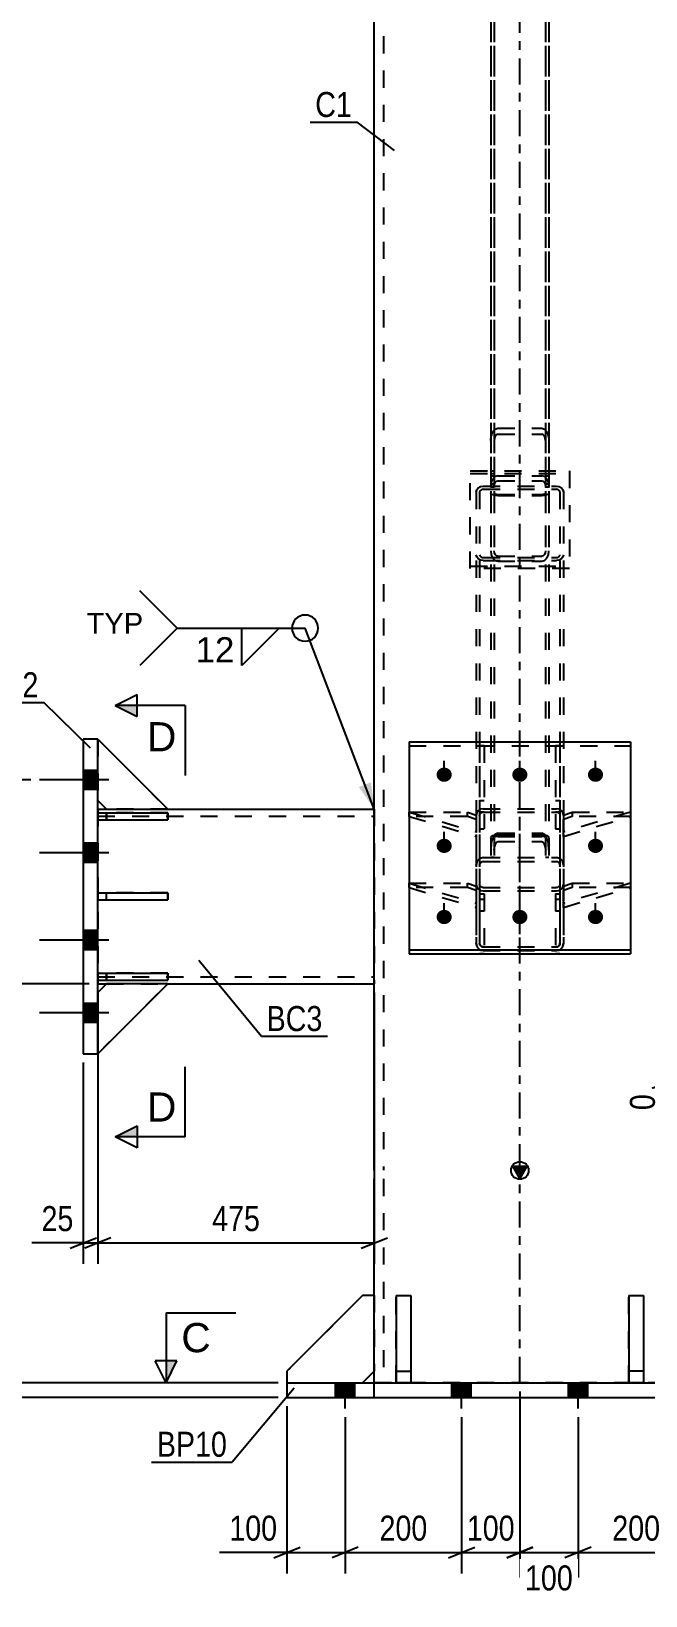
# Model space of a CAD drawing. Header units: millimetres. Extents: x 0 to 1189, y 0 to 841.
# Drawn here: x 143.6 to 214, y 417.7 to 596.8 of the extents above; entities that cross this region are included whole.
import ezdxf

# ---------------------------------------------------------------- set-up
doc = ezdxf.new("R2010")
doc.units = ezdxf.units.MM
doc.linetypes.add('DXK_LINE_DOT2', pattern=[3.9198, 1.9599, -1.9599])
doc.linetypes.add('DXK_LINE_DOT3', pattern=[5.9187, 2.979, -0.9799, 0.9799, -0.9799])
doc.styles.add('Arial', font='ARIAL.TTF', dxfattribs={"height": 0.2})
doc.styles.add('Arial Narrow', font='ARIALN.TTF', dxfattribs={"height": 0.2})

# ---------------------------------------------------------------- blocks, each defined once
blk = doc.blocks.new('Part-682122038-6236 - 6126')
at = {"color": 2, "linetype": 'Continuous'}
for p, q in [((212.08, 452.11), (212.08, 442.11)), ((212.08, 452.11), (213.75, 452.11)), ((213.75, 452.11), (213.75, 442.11)), ((213.75, 443.44), (212.08, 443.44)), ((212.08, 442.11), (213.75, 442.11))]:
    blk.add_line(p, q, dxfattribs=at)
blk = doc.blocks.new('Part-682122038-6244 - 6126')
at = {"color": 7, "linetype": 'DXK_LINE_DOT2'}
for p, q in [((193.91, 535.3), (193.91, 546.49)), ((193.91, 546.49), (205.25, 546.49)), ((193.91, 546.19), (205.25, 546.19)), ((205.25, 546.49), (205.25, 535.3)), ((193.91, 535.6), (205.25, 535.6)), ((205.25, 535.3), (193.91, 535.3))]:
    blk.add_line(p, q, dxfattribs=at)
blk = doc.blocks.new('Part-682122038-6145 - 6126')
at = {"color": 7, "linetype": 'DXK_LINE_DOT2'}
for p, q in [((196.31, 629.2), (196.25, 628.87)), ((196.25, 628.87), (196.25, 543.94)), ((196.48, 629.48), (196.31, 629.2)), ((196.74, 629.66), (196.48, 629.48)), ((196.65, 628.87), (196.68, 629.03)), ((196.65, 628.87), (196.65, 543.94)), ((196.68, 629.03), (196.77, 629.17)), ((197.05, 629.73), (196.74, 629.66)), ((196.77, 629.17), (196.89, 629.27)), ((196.89, 629.27), (197.05, 629.3)), ((197.05, 629.73), (202.11, 629.73)), ((197.05, 629.3), (202.11, 629.3)), ((202.42, 629.66), (202.11, 629.73)), ((202.11, 629.3), (202.27, 629.27)), ((202.27, 629.27), (202.4, 629.17)), ((202.4, 629.17), (202.48, 629.03)), ((202.68, 629.48), (202.42, 629.66)), ((202.48, 629.03), (202.51, 628.87)), ((202.51, 628.87), (202.51, 543.94)), ((202.85, 629.2), (202.68, 629.48)), ((202.91, 628.87), (202.85, 629.2)), ((202.91, 628.87), (202.91, 543.94)), ((196.25, 623.45), (196.31, 623.12)), ((196.68, 623.28), (196.65, 623.45)), ((196.77, 623.14), (196.68, 623.28)), ((202.48, 623.28), (202.4, 623.14)), ((202.51, 623.45), (202.48, 623.28)), ((202.85, 623.12), (202.91, 623.45)), ((196.31, 623.12), (196.48, 622.84)), ((196.48, 622.84), (196.74, 622.65)), ((196.74, 622.65), (197.05, 622.59)), ((196.89, 623.05), (196.77, 623.14)), ((197.05, 623.02), (196.89, 623.05)), ((197.05, 623.02), (202.11, 623.02)), ((197.05, 622.59), (202.11, 622.59)), ((202.27, 623.05), (202.11, 623.02)), ((202.11, 622.59), (202.42, 622.65)), ((202.4, 623.14), (202.27, 623.05)), ((202.42, 622.65), (202.68, 622.84)), ((202.68, 622.84), (202.85, 623.12)), ((196.25, 549.97), (196.31, 550.51)), ((196.68, 550.24), (196.65, 549.97)), ((196.74, 551.28), (197.05, 551.39)), ((197.05, 550.68), (196.89, 550.63)), ((197.05, 551.39), (202.11, 551.39)), ((197.05, 550.68), (202.11, 550.68)), ((202.11, 551.39), (202.42, 551.28)), ((202.27, 550.63), (202.11, 550.68)), ((202.51, 549.97), (202.48, 550.24)), ((202.85, 550.51), (202.91, 549.97)), ((196.25, 546.49), (196.65, 546.49)), ((196.25, 546.19), (196.65, 546.19)), ((202.51, 546.49), (202.91, 546.49)), ((202.51, 546.19), (202.91, 546.19)), ((196.25, 545.94), (196.65, 545.94)), ((196.25, 545), (196.65, 545)), ((196.25, 544.68), (196.65, 544.68)), ((202.51, 545.94), (202.91, 545.94)), ((202.51, 545), (202.91, 545)), ((202.51, 544.68), (202.91, 544.68)), ((196.31, 543.84), (196.25, 543.94)), ((196.48, 543.74), (196.31, 543.84)), ((196.74, 543.68), (196.48, 543.74)), ((196.65, 543.94), (196.68, 543.89)), ((196.68, 543.89), (196.77, 543.84)), ((197.05, 543.66), (196.74, 543.68)), ((196.77, 543.84), (196.89, 543.81)), ((196.89, 543.81), (197.05, 543.8)), ((197.05, 543.8), (202.11, 543.8)), ((197.05, 543.66), (202.11, 543.66)), ((202.11, 543.8), (202.27, 543.81)), ((202.42, 543.68), (202.11, 543.66)), ((202.27, 543.81), (202.4, 543.84)), ((202.4, 543.84), (202.48, 543.89)), ((202.68, 543.74), (202.42, 543.68)), ((202.48, 543.89), (202.51, 543.94)), ((202.85, 543.84), (202.68, 543.74)), ((202.91, 543.94), (202.85, 543.84))]:
    blk.add_line(p, q, dxfattribs=at)
for centre, radius, start, end in [((197.61, 550.29), 1.32, 131.1321, 170.128), ((197.33, 550.13), 0.661, 131.1321, 170.128), ((201.83, 550.13), 0.661, 9.872, 48.8679), ((201.55, 550.29), 1.32, 9.872, 48.8679)]:
    blk.add_arc(centre, radius, start, end, dxfattribs=at)
blk = doc.blocks.new('Part-682122038-6144 - 6126')
at = {"color": 7, "linetype": 'DXK_LINE_DOT2'}
for p, q in [((194.64, 507.35), (194.58, 507.06)), ((194.58, 507.06), (194.58, 492.43)), ((194.82, 507.59), (194.64, 507.35)), ((195.08, 507.76), (194.82, 507.59)), ((194.98, 507.06), (195.01, 507.21)), ((194.98, 507.06), (194.98, 492.43)), ((195.01, 507.21), (195.1, 507.33)), ((195.38, 507.81), (195.08, 507.76)), ((195.1, 507.33), (195.23, 507.41)), ((195.23, 507.41), (195.38, 507.44)), ((195.38, 507.81), (203.78, 507.81)), ((195.38, 507.44), (203.78, 507.44)), ((204.09, 507.76), (203.78, 507.81)), ((203.78, 507.44), (203.93, 507.41)), ((203.93, 507.41), (204.06, 507.33)), ((204.06, 507.33), (204.15, 507.21)), ((204.35, 507.59), (204.09, 507.76)), ((204.15, 507.21), (204.18, 507.06)), ((204.18, 507.06), (204.18, 492.43)), ((204.52, 507.35), (204.35, 507.59)), ((204.58, 507.06), (204.52, 507.35)), ((204.58, 507.06), (204.58, 492.43)), ((194.58, 501.37), (194.64, 501.69)), ((195.01, 501.53), (194.98, 501.37)), ((195.1, 501.67), (195.01, 501.53)), ((195.08, 502.15), (195.38, 502.22)), ((195.23, 501.76), (195.1, 501.67)), ((195.38, 501.79), (195.23, 501.76)), ((195.38, 502.22), (203.78, 502.22)), ((195.38, 501.79), (203.78, 501.79)), ((203.78, 502.22), (204.09, 502.15)), ((203.93, 501.76), (203.78, 501.79)), ((204.06, 501.67), (203.93, 501.76)), ((204.15, 501.53), (204.06, 501.67)), ((204.18, 501.37), (204.15, 501.53)), ((204.52, 501.69), (204.58, 501.37)), ((194.58, 499.17), (194.64, 498.88)), ((194.64, 498.88), (194.82, 498.64)), ((194.82, 498.64), (195.08, 498.47)), ((195.01, 499.02), (194.98, 499.17)), ((195.1, 498.9), (195.01, 499.02)), ((195.08, 498.47), (195.38, 498.42)), ((195.23, 498.82), (195.1, 498.9)), ((195.38, 498.79), (195.23, 498.82)), ((195.38, 498.79), (203.78, 498.79)), ((195.38, 498.42), (203.78, 498.42)), ((203.93, 498.82), (203.78, 498.79)), ((203.78, 498.42), (204.09, 498.47)), ((204.06, 498.9), (203.93, 498.82)), ((204.15, 499.02), (204.06, 498.9)), ((204.09, 498.47), (204.35, 498.64)), ((204.18, 499.17), (204.15, 499.02)), ((204.35, 498.64), (204.52, 498.88)), ((204.52, 498.88), (204.58, 499.17)), ((194.64, 492.1), (194.58, 492.43)), ((194.98, 492.43), (195.01, 492.26)), ((195.01, 492.26), (195.1, 492.13)), ((195.38, 491.58), (195.08, 491.64)), ((195.1, 492.13), (195.23, 492.03)), ((195.23, 492.03), (195.38, 492)), ((195.38, 492), (203.78, 492)), ((195.38, 491.58), (203.78, 491.58)), ((203.78, 492), (203.93, 492.03)), ((204.09, 491.64), (203.78, 491.58)), ((203.93, 492.03), (204.06, 492.13)), ((204.06, 492.13), (204.15, 492.26)), ((204.15, 492.26), (204.18, 492.43)), ((204.58, 492.43), (204.52, 492.1))]:
    blk.add_line(p, q, dxfattribs=at)
at = {"color": 7, "linetype": 'DXK_LINE_DOT3'}
blk.add_line((199.58, 493.48), (199.58, 506.54), dxfattribs=at)
at = {"color": 7, "linetype": 'DXK_LINE_DOT2'}
for centre, start, end in [((195.42, 501.4), 114.32, 159.2417), ((203.75, 501.4), 20.7583, 65.68), ((195.42, 492.4), 200.7583, 245.68), ((203.75, 492.4), 294.32, 339.2417)]:
    blk.add_arc(centre, 0.827, start, end, dxfattribs=at)
blk = doc.blocks.new('Part-682122038-6240 - 6126')
at = {"color": 7, "linetype": 'DXK_LINE_DOT2'}
for p, q in [((181.58, 452.11), (172.91, 443.44)), ((182.91, 452.11), (181.58, 452.11)), ((182.91, 443.44), (182.91, 452.11)), ((172.91, 443.44), (172.91, 442.11)), ((181.58, 442.11), (182.91, 443.44)), ((172.91, 442.11), (181.58, 442.11))]:
    blk.add_line(p, q, dxfattribs=at)
blk = doc.blocks.new('Part-682122038-6176 - 6126')
at = {"color": 2, "linetype": 'Continuous'}
for p, q in [((149.58, 515.78), (149.58, 479.78)), ((151.25, 515.78), (149.58, 515.78)), ((151.25, 479.78), (151.25, 515.78)), ((149.58, 479.78), (151.25, 479.78))]:
    blk.add_line(p, q, dxfattribs=at)
blk = doc.blocks.new('Part-682122038-6146 - 6126')
at = {"color": 7, "linetype": 'DXK_LINE_DOT2'}
for p, q in [((196.25, 759.22), (196.25, 502.22)), ((196.65, 759.22), (196.65, 502.22)), ((202.51, 759.22), (202.51, 502.22)), ((202.91, 759.22), (202.91, 502.22)), ((197.05, 505.03), (196.74, 504.88)), ((197.05, 505.03), (202.11, 505.03)), ((202.42, 504.88), (202.11, 505.03)), ((196.25, 504.47), (196.31, 504.61)), ((196.31, 503.83), (196.25, 503.08)), ((196.31, 504.61), (196.48, 504.74)), ((196.48, 504.74), (196.74, 504.82)), ((196.68, 504.54), (196.65, 504.47)), ((196.65, 503.08), (196.68, 503.45)), ((196.77, 504.6), (196.68, 504.54)), ((196.74, 504.82), (197.05, 504.85)), ((196.89, 504.64), (196.77, 504.6)), ((197.05, 504.66), (196.89, 504.64)), ((196.89, 503.98), (197.05, 504.05)), ((197.05, 504.85), (202.11, 504.85)), ((197.05, 504.66), (202.11, 504.66)), ((197.05, 504.05), (202.11, 504.05)), ((202.11, 504.85), (202.42, 504.82)), ((202.27, 504.64), (202.11, 504.66)), ((202.11, 504.05), (202.27, 503.98)), ((202.4, 504.6), (202.27, 504.64)), ((202.48, 504.54), (202.4, 504.6)), ((202.42, 504.82), (202.68, 504.74)), ((202.51, 504.47), (202.48, 504.54)), ((202.48, 503.45), (202.51, 503.08)), ((202.68, 504.74), (202.85, 504.61)), ((202.85, 504.61), (202.91, 504.47)), ((202.91, 503.08), (202.85, 503.83)), ((196.65, 502.22), (196.25, 502.22)), ((202.91, 502.22), (202.51, 502.22))]:
    blk.add_line(p, q, dxfattribs=at)
for centre, radius, start, end in [((198.34, 503.61), 2.05, 141.506, 173.9233), ((197.7, 503.34), 1.02, 141.506, 173.9233), ((201.47, 503.34), 1.02, 6.0767, 38.494), ((200.82, 503.61), 2.05, 6.0767, 38.494)]:
    blk.add_arc(centre, radius, start, end, dxfattribs=at)
blk = doc.blocks.new('Part-682122038-6151 - 6126')
at = {"color": 2, "linetype": 'Continuous'}
for p, q in [((172.91, 442.11), (226.25, 442.11)), ((172.91, 442.11), (172.91, 440.44)), ((182.91, 440.44), (182.91, 442.11)), ((216.25, 440.44), (216.25, 442.11)), ((226.25, 440.44), (226.25, 442.11)), ((172.91, 440.44), (226.25, 440.44))]:
    blk.add_line(p, q, dxfattribs=at)
blk = doc.blocks.new('Part-682122038-6166 - 6126')
at = {"color": 2, "linetype": 'Continuous'}
for p, q in [((151.25, 507.78), (152.25, 507.78)), ((159.25, 507.78), (182.91, 507.78)), ((151.25, 487.78), (152.25, 487.78)), ((159.25, 487.78), (182.91, 487.78))]:
    blk.add_line(p, q, dxfattribs=at)
at = {"color": 7, "linetype": 'DXK_LINE_DOT2'}
for p, q in [((151.25, 507.78), (151.25, 487.78)), ((151.25, 506.98), (182.91, 506.98)), ((152.25, 507.78), (159.25, 507.78)), ((182.91, 507.78), (182.91, 487.78)), ((151.25, 488.58), (182.91, 488.58)), ((152.25, 487.78), (159.25, 487.78))]:
    blk.add_line(p, q, dxfattribs=at)
blk = doc.blocks.new('Part-682122038-6241 - 6126')
at = {"color": 2, "linetype": 'Continuous'}
for p, q in [((181.58, 452.11), (172.91, 443.44)), ((182.91, 452.11), (181.58, 452.11)), ((172.91, 443.44), (172.91, 442.11)), ((181.58, 442.11), (182.91, 443.44))]:
    blk.add_line(p, q, dxfattribs=at)
at = {"color": 7, "linetype": 'DXK_LINE_DOT2'}
for p, q in [((182.91, 452.11), (182.91, 443.44)), ((172.91, 442.11), (181.58, 442.11))]:
    blk.add_line(p, q, dxfattribs=at)
blk = doc.blocks.new('Part-682122038-6249 - 6126')
at = {"linetype": 'Continuous'}
blk.add_hatch(color=2, dxfattribs=at).paths.add_polyline_path([(199.58, 465.51), (198.78, 466.91), (200.38, 466.91)])
at = {"color": 2, "linetype": 'Continuous'}
for p, q in [((182.91, 466.44), (182.91, 725.59)), ((199.58, 465.51), (198.78, 466.91)), ((198.78, 466.91), (200.38, 466.91)), ((200.38, 466.91), (199.58, 465.51)), ((182.91, 442.11), (182.91, 465.44))]:
    blk.add_line(p, q, dxfattribs=at)
at = {"color": 7, "linetype": 'DXK_LINE_DOT2'}
for p, q in [((183.98, 725.59), (183.98, 466.44)), ((183.98, 465.44), (183.98, 442.11)), ((216.25, 442.11), (182.91, 442.11))]:
    blk.add_line(p, q, dxfattribs=at)
at = {"color": 7, "linetype": 'DXK_LINE_DOT3'}
for p, q in [((199.58, 466.44), (199.58, 725.59)), ((199.58, 442.11), (199.58, 465.44))]:
    blk.add_line(p, q, dxfattribs=at)
at = {"color": 2, "linetype": 'Continuous'}
blk.add_circle((199.58, 466.41), 1, dxfattribs=at)
blk = doc.blocks.new('Part-682122038-6186 - 6126')
at = {"color": 7, "linetype": 'DXK_LINE_DOT2'}
for p, q in [((186.91, 498.79), (186.91, 499.29)), ((186.91, 499.29), (193.58, 499.29)), ((186.91, 499.29), (194.58, 497.01)), ((193.58, 498.79), (186.91, 498.79)), ((186.91, 498.79), (194.58, 496.51)), ((193.58, 498.79), (193.58, 499.29)), ((193.58, 499.29), (194.58, 498.95)), ((194.58, 498.45), (193.58, 498.79)), ((194.58, 498.95), (194.58, 496.51))]:
    blk.add_line(p, q, dxfattribs=at)
blk = doc.blocks.new('Part-682122038-6187 - 6126')
at = {"color": 7, "linetype": 'DXK_LINE_DOT2'}
for p, q in [((152.25, 487.78), (151.25, 486.78)), ((151.25, 479.78), (159.25, 487.78)), ((159.25, 487.78), (152.25, 487.78)), ((151.25, 486.78), (151.25, 479.78))]:
    blk.add_line(p, q, dxfattribs=at)
blk = doc.blocks.new('Part-682122038-6188 - 6126')
at = {"color": 2, "linetype": 'Continuous'}
for p, q in [((152.25, 487.78), (151.25, 486.78)), ((151.25, 479.78), (159.25, 487.78)), ((159.25, 487.78), (152.25, 487.78))]:
    blk.add_line(p, q, dxfattribs=at)
at = {"color": 7, "linetype": 'DXK_LINE_DOT2'}
blk.add_line((151.25, 486.78), (151.25, 479.78), dxfattribs=at)
blk = doc.blocks.new('Part-682122038-6189 - 6126')
at = {"color": 7, "linetype": 'DXK_LINE_DOT2'}
for p, q in [((151.25, 508.78), (151.25, 515.78)), ((151.25, 515.78), (159.25, 507.78)), ((152.25, 507.78), (151.25, 508.78)), ((159.25, 507.78), (152.25, 507.78))]:
    blk.add_line(p, q, dxfattribs=at)
blk = doc.blocks.new('Part-682122038-6190 - 6126')
at = {"color": 2, "linetype": 'Continuous'}
for p, q in [((151.25, 515.78), (159.25, 507.78)), ((151.25, 508.78), (152.25, 507.78)), ((152.25, 507.78), (159.25, 507.78))]:
    blk.add_line(p, q, dxfattribs=at)
at = {"color": 7, "linetype": 'DXK_LINE_DOT2'}
blk.add_line((151.25, 515.78), (151.25, 508.78), dxfattribs=at)
blk = doc.blocks.new('Part-682122038-6191 - 6126')
at = {"color": 2, "linetype": 'Continuous'}
for p, q in [((151.25, 498.18), (159.25, 498.18)), ((151.25, 498.18), (151.25, 497.38)), ((159.25, 498.18), (159.25, 497.38)), ((151.25, 497.38), (159.25, 497.38))]:
    blk.add_line(p, q, dxfattribs=at)
at = {"color": 7, "linetype": 'DXK_LINE_DOT2'}
blk.add_line((152.25, 497.38), (152.25, 498.18), dxfattribs=at)
blk = doc.blocks.new('Part-682122038-6192 - 6126')
at = {"color": 2, "linetype": 'Continuous'}
for p, q in [((151.25, 507.34), (159.25, 507.34)), ((151.25, 507.34), (151.25, 506.54)), ((159.25, 507.34), (159.25, 506.54)), ((151.25, 506.54), (159.25, 506.54))]:
    blk.add_line(p, q, dxfattribs=at)
at = {"color": 7, "linetype": 'DXK_LINE_DOT2'}
blk.add_line((152.25, 506.54), (152.25, 507.34), dxfattribs=at)
blk = doc.blocks.new('Part-682122038-6193 - 6126')
at = {"color": 2, "linetype": 'Continuous'}
for p, q in [((151.25, 489.01), (159.25, 489.01)), ((151.25, 489.01), (151.25, 488.21)), ((159.25, 489.01), (159.25, 488.21)), ((151.25, 488.21), (159.25, 488.21))]:
    blk.add_line(p, q, dxfattribs=at)
at = {"color": 7, "linetype": 'DXK_LINE_DOT2'}
blk.add_line((152.25, 488.21), (152.25, 489.01), dxfattribs=at)
blk = doc.blocks.new('Part-682122038-6194 - 6126')
at = {"color": 7, "linetype": 'DXK_LINE_DOT2'}
for p, q in [((159.25, 498.18), (151.25, 498.18)), ((151.25, 498.18), (151.25, 497.38)), ((152.25, 497.38), (152.25, 498.18)), ((159.25, 497.38), (159.25, 498.18)), ((151.25, 497.38), (159.25, 497.38))]:
    blk.add_line(p, q, dxfattribs=at)
blk = doc.blocks.new('Part-682122038-6195 - 6126')
at = {"color": 7, "linetype": 'DXK_LINE_DOT2'}
for p, q in [((159.25, 507.34), (151.25, 507.34)), ((151.25, 507.34), (151.25, 506.54)), ((152.25, 507.34), (152.25, 506.54)), ((159.25, 506.54), (159.25, 507.34)), ((151.25, 506.54), (159.25, 506.54))]:
    blk.add_line(p, q, dxfattribs=at)
blk = doc.blocks.new('Part-682122038-6196 - 6126')
at = {"color": 7, "linetype": 'DXK_LINE_DOT2'}
for p, q in [((159.25, 489.01), (151.25, 489.01)), ((151.25, 489.01), (151.25, 488.21)), ((152.25, 489.01), (152.25, 488.21)), ((159.25, 488.21), (159.25, 489.01)), ((151.25, 488.21), (159.25, 488.21))]:
    blk.add_line(p, q, dxfattribs=at)
blk = doc.blocks.new('Part-682122038-6198 - 6126')
at = {"color": 2, "linetype": 'Continuous'}
for p, q in [((186.91, 515.47), (212.25, 515.47)), ((186.91, 515.47), (186.91, 491.21)), ((212.25, 515.47), (212.25, 491.21)), ((186.91, 491.67), (212.25, 491.67)), ((186.91, 491.21), (212.25, 491.21))]:
    blk.add_line(p, q, dxfattribs=at)
at = {"color": 7, "linetype": 'DXK_LINE_DOT2'}
blk.add_line((186.91, 515.02), (212.25, 515.02), dxfattribs=at)
blk = doc.blocks.new('Part-682122038-6237 - 6126')
at = {"color": 2, "linetype": 'Continuous'}
for p, q in [((185.41, 452.11), (185.41, 442.11)), ((185.41, 452.11), (187.08, 452.11)), ((187.08, 452.11), (187.08, 442.11)), ((185.41, 443.44), (187.08, 443.44)), ((185.41, 442.11), (187.08, 442.11))]:
    blk.add_line(p, q, dxfattribs=at)
blk = doc.blocks.new('Part-682122038-6238 - 6126')
at = {"color": 7, "linetype": 'DXK_LINE_DOT2'}
for p, q in [((212.08, 442.11), (212.08, 452.11)), ((212.08, 452.11), (213.75, 452.11)), ((213.75, 452.11), (213.75, 442.11)), ((213.75, 443.44), (212.08, 443.44)), ((213.75, 442.11), (212.08, 442.11))]:
    blk.add_line(p, q, dxfattribs=at)
blk = doc.blocks.new('Part-682122038-6239 - 6126')
at = {"color": 7, "linetype": 'DXK_LINE_DOT2'}
for p, q in [((185.41, 442.11), (185.41, 452.11)), ((185.41, 452.11), (187.08, 452.11)), ((187.08, 452.11), (187.08, 442.11)), ((185.41, 443.44), (187.08, 443.44)), ((187.08, 442.11), (185.41, 442.11))]:
    blk.add_line(p, q, dxfattribs=at)
blk = doc.blocks.new('Part-682122038-6250 - 6126')
at = {"color": 7, "linetype": 'DXK_LINE_DOT2'}
for p, q in [((196.25, 767.6), (196.25, 537.33)), ((196.65, 767.6), (196.65, 537.33)), ((202.51, 767.6), (202.51, 537.33)), ((202.91, 767.6), (202.91, 537.33)), ((196.31, 545.22), (196.25, 544.77)), ((196.48, 545.6), (196.31, 545.22)), ((196.74, 545.85), (196.48, 545.6)), ((196.65, 544.77), (196.68, 544.99)), ((196.68, 544.99), (196.77, 545.18)), ((197.05, 545.94), (196.74, 545.85)), ((196.77, 545.18), (196.89, 545.31)), ((196.89, 545.31), (197.05, 545.36)), ((197.05, 545.94), (202.11, 545.94)), ((197.05, 545.36), (202.11, 545.36)), ((202.42, 545.85), (202.11, 545.94)), ((202.11, 545.36), (202.27, 545.31)), ((202.27, 545.31), (202.4, 545.18)), ((202.4, 545.18), (202.48, 544.99)), ((202.68, 545.6), (202.42, 545.85)), ((202.48, 544.99), (202.51, 544.77)), ((202.85, 545.22), (202.68, 545.6)), ((202.91, 544.77), (202.85, 545.22)), ((196.25, 537.33), (196.31, 536.88)), ((196.68, 537.1), (196.65, 537.33)), ((202.51, 537.33), (202.48, 537.1)), ((202.85, 536.88), (202.91, 537.33)), ((196.31, 536.88), (196.48, 536.5)), ((196.48, 536.5), (196.74, 536.24)), ((196.77, 536.91), (196.68, 537.1)), ((196.74, 536.24), (197.05, 536.15)), ((196.89, 536.78), (196.77, 536.91)), ((197.05, 536.74), (196.89, 536.78)), ((197.05, 536.74), (202.11, 536.74)), ((197.05, 536.15), (202.11, 536.15)), ((202.27, 536.78), (202.11, 536.74)), ((202.11, 536.15), (202.42, 536.24)), ((202.4, 536.91), (202.27, 536.78)), ((202.48, 537.1), (202.4, 536.91)), ((202.42, 536.24), (202.68, 536.5)), ((202.68, 536.5), (202.85, 536.88))]:
    blk.add_line(p, q, dxfattribs=at)
blk = doc.blocks.new('Part-682122038-6251 - 6126')
at = {"color": 7, "linetype": 'DXK_LINE_DOT2'}
for p, q in [((194.64, 544.32), (194.82, 544.54)), ((194.82, 544.54), (195.08, 544.69)), ((195.08, 544.69), (195.38, 544.74)), ((195.38, 544.4), (195.23, 544.38)), ((195.38, 544.74), (203.78, 544.74)), ((195.38, 544.4), (203.78, 544.4)), ((203.78, 544.74), (204.09, 544.69)), ((203.93, 544.38), (203.78, 544.4)), ((204.09, 544.69), (204.35, 544.54)), ((204.35, 544.54), (204.52, 544.32)), ((194.58, 544.06), (194.64, 544.32)), ((194.58, 544.06), (194.58, 492.43)), ((195.01, 544.19), (194.98, 544.06)), ((194.98, 544.06), (194.98, 492.43)), ((195.1, 544.3), (195.01, 544.19)), ((195.23, 544.38), (195.1, 544.3)), ((204.06, 544.3), (203.93, 544.38)), ((204.15, 544.19), (204.06, 544.3)), ((204.18, 544.06), (204.15, 544.19)), ((204.18, 544.06), (204.18, 492.43)), ((204.52, 544.32), (204.58, 544.06)), ((204.58, 544.06), (204.58, 492.43)), ((194.64, 536.64), (194.58, 536.9)), ((194.82, 536.41), (194.64, 536.64)), ((195.08, 536.27), (194.82, 536.41)), ((194.98, 536.9), (195.01, 536.77)), ((195.01, 536.77), (195.1, 536.66)), ((195.38, 536.22), (195.08, 536.27)), ((195.1, 536.66), (195.23, 536.58)), ((195.23, 536.58), (195.38, 536.56)), ((195.38, 536.56), (203.78, 536.56)), ((195.38, 536.22), (203.78, 536.22)), ((203.78, 536.56), (203.93, 536.58)), ((204.09, 536.27), (203.78, 536.22)), ((203.93, 536.58), (204.06, 536.66)), ((204.06, 536.66), (204.15, 536.77)), ((204.35, 536.41), (204.09, 536.27)), ((204.15, 536.77), (204.18, 536.9)), ((204.52, 536.64), (204.35, 536.41)), ((204.58, 536.9), (204.52, 536.64)), ((194.64, 501.69), (194.58, 501.37)), ((194.98, 501.37), (195.01, 501.53)), ((195.01, 501.53), (195.1, 501.67)), ((195.38, 502.22), (195.08, 502.15)), ((195.1, 501.67), (195.23, 501.76)), ((195.23, 501.76), (195.38, 501.79)), ((195.38, 502.22), (203.78, 502.22)), ((195.38, 501.79), (203.78, 501.79)), ((204.09, 502.15), (203.78, 502.22)), ((203.78, 501.79), (203.93, 501.76)), ((203.93, 501.76), (204.06, 501.67)), ((204.06, 501.67), (204.15, 501.53)), ((204.15, 501.53), (204.18, 501.37)), ((204.58, 501.37), (204.52, 501.69)), ((194.58, 492.43), (194.64, 492.1)), ((195.01, 492.26), (194.98, 492.43)), ((195.1, 492.13), (195.01, 492.26)), ((195.08, 491.64), (195.38, 491.58)), ((195.23, 492.03), (195.1, 492.13)), ((195.38, 492), (195.23, 492.03)), ((195.38, 492), (203.78, 492)), ((195.38, 491.58), (203.78, 491.58)), ((203.93, 492.03), (203.78, 492)), ((203.78, 491.58), (204.09, 491.64)), ((204.06, 492.13), (203.93, 492.03)), ((204.15, 492.26), (204.06, 492.13)), ((204.18, 492.43), (204.15, 492.26)), ((204.52, 492.1), (204.58, 492.43))]:
    blk.add_line(p, q, dxfattribs=at)
for centre, start, end in [((195.42, 501.4), 114.32, 159.2417), ((203.75, 501.4), 20.7583, 65.68), ((195.42, 492.39), 200.7583, 245.68), ((203.75, 492.39), 294.32, 339.2417)]:
    blk.add_arc(centre, 0.827, start, end, dxfattribs=at)
blk = doc.blocks.new('Part-682122038-6260 - 6126')
at = {"color": 7, "linetype": 'DXK_LINE_DOT2'}
for p, q in [((203.65, 498.07), (203.65, 491.21)), ((203.65, 498.07), (204.18, 498.07)), ((204.18, 498.07), (204.18, 491.21)), ((203.65, 497.48), (204.18, 497.48)), ((203.65, 496.14), (204.18, 496.14))]:
    blk.add_line(p, q, dxfattribs=at)
at = {"color": 2, "linetype": 'Continuous'}
blk.add_line((204.18, 491.21), (203.65, 491.21), dxfattribs=at)
blk = doc.blocks.new('Part-682122038-6261 - 6126')
at = {"color": 7, "linetype": 'DXK_LINE_DOT2'}
for p, q in [((194.98, 498.07), (194.98, 491.21)), ((194.98, 498.07), (195.51, 498.07)), ((195.51, 498.07), (195.51, 491.21)), ((194.98, 497.48), (195.51, 497.48)), ((194.98, 496.14), (195.51, 496.14))]:
    blk.add_line(p, q, dxfattribs=at)
at = {"color": 2, "linetype": 'Continuous'}
blk.add_line((195.51, 491.21), (194.98, 491.21), dxfattribs=at)
blk = doc.blocks.new('Part-682122038-6262 - 6126')
at = {"color": 7, "linetype": 'DXK_LINE_DOT2'}
for p, q in [((204.58, 498.95), (205.58, 499.29)), ((212.25, 499.29), (204.58, 497.01)), ((204.58, 496.51), (204.58, 498.95)), ((205.58, 498.79), (204.58, 498.45)), ((204.58, 496.51), (212.25, 498.79)), ((205.58, 499.29), (212.25, 499.29)), ((205.58, 499.29), (205.58, 498.79)), ((212.25, 498.79), (205.58, 498.79)), ((212.25, 499.29), (212.25, 498.79))]:
    blk.add_line(p, q, dxfattribs=at)
blk = doc.blocks.new('Part-682122038-6264 - 6126')
at = {"color": 7, "linetype": 'DXK_LINE_DOT2'}
for p, q in [((186.91, 506.94), (186.91, 507.44)), ((186.91, 507.44), (193.58, 507.44)), ((186.91, 507.44), (194.58, 505.16)), ((193.58, 506.94), (186.91, 506.94)), ((186.91, 506.94), (194.58, 504.66)), ((193.58, 506.94), (193.58, 507.44)), ((193.58, 507.44), (194.58, 507.1)), ((194.58, 506.59), (193.58, 506.94)), ((194.58, 507.1), (194.58, 504.66))]:
    blk.add_line(p, q, dxfattribs=at)
blk = doc.blocks.new('Part-682122038-6265 - 6126')
at = {"color": 7, "linetype": 'DXK_LINE_DOT2'}
for p, q in [((194.98, 515.02), (194.98, 505.53)), ((195.51, 515.02), (194.98, 515.02)), ((195.51, 515.02), (195.51, 505.53)), ((194.98, 508.75), (195.51, 508.75)), ((194.98, 507.47), (195.51, 507.47)), ((194.98, 505.53), (195.51, 505.53))]:
    blk.add_line(p, q, dxfattribs=at)
blk = doc.blocks.new('Part-682122038-6266 - 6126')
at = {"color": 7, "linetype": 'DXK_LINE_DOT2'}
for p, q in [((204.58, 507.1), (205.58, 507.44)), ((212.25, 507.44), (204.58, 505.16)), ((204.58, 504.66), (204.58, 507.1)), ((205.58, 506.94), (204.58, 506.59)), ((204.58, 504.66), (212.25, 506.94)), ((205.58, 507.44), (212.25, 507.44)), ((205.58, 507.44), (205.58, 506.94)), ((212.25, 506.94), (205.58, 506.94)), ((212.25, 507.44), (212.25, 506.94))]:
    blk.add_line(p, q, dxfattribs=at)
blk = doc.blocks.new('Part-682122038-6267 - 6126')
at = {"color": 7, "linetype": 'DXK_LINE_DOT2'}
for p, q in [((203.65, 515.02), (203.65, 505.53)), ((204.18, 515.02), (203.65, 515.02)), ((204.18, 515.02), (204.18, 505.53)), ((203.65, 508.75), (204.18, 508.75)), ((203.65, 507.47), (204.18, 507.47)), ((203.65, 505.53), (204.18, 505.53))]:
    blk.add_line(p, q, dxfattribs=at)
blk = doc.blocks.new('Bolt-682122038-6269 - 6126')
at = {"linetype": 'Continuous'}
for points in [[(180.68, 442.11), (178.48, 442.11), (178.48, 440.44), (180.68, 440.44)], [(180.68, 442.11), (178.48, 442.11), (178.48, 440.44), (180.68, 440.44)], [(194.01, 442.11), (191.81, 442.11), (191.81, 440.44), (194.01, 440.44)], [(194.01, 442.11), (191.81, 442.11), (191.81, 440.44), (194.01, 440.44)], [(207.35, 442.11), (205.15, 442.11), (205.15, 440.44), (207.35, 440.44)], [(207.35, 442.11), (205.15, 442.11), (205.15, 440.44), (207.35, 440.44)], [(220.68, 442.11), (218.48, 442.11), (218.48, 440.44), (220.68, 440.44)], [(220.68, 442.11), (218.48, 442.11), (218.48, 440.44), (220.68, 440.44)]]:
    blk.add_hatch(color=1, dxfattribs=at).paths.add_polyline_path(points)
at = {"color": 1, "linetype": 'Continuous'}
for p, q in [((178.48, 440.44), (178.48, 442.11)), ((178.48, 440.44), (178.48, 442.11)), ((179.58, 439.18), (179.58, 442.11)), ((179.58, 439.18), (179.58, 442.11)), ((180.68, 440.44), (180.68, 442.11)), ((180.68, 440.44), (180.68, 442.11)), ((191.81, 440.44), (191.81, 442.11)), ((191.81, 440.44), (191.81, 442.11)), ((192.91, 439.18), (192.91, 442.11)), ((192.91, 439.18), (192.91, 442.11)), ((194.01, 440.44), (194.01, 442.11)), ((194.01, 440.44), (194.01, 442.11)), ((205.15, 440.44), (205.15, 442.11)), ((205.15, 440.44), (205.15, 442.11)), ((206.25, 439.18), (206.25, 442.11)), ((206.25, 439.18), (206.25, 442.11)), ((207.35, 440.44), (207.35, 442.11)), ((207.35, 440.44), (207.35, 442.11)), ((218.48, 440.44), (218.48, 442.11)), ((218.48, 440.44), (218.48, 442.11)), ((219.58, 439.18), (219.58, 442.11)), ((219.58, 439.18), (219.58, 442.11)), ((220.68, 440.44), (220.68, 442.11)), ((220.68, 440.44), (220.68, 442.11))]:
    blk.add_line(p, q, dxfattribs=at)
blk = doc.blocks.new('Bolt-682122038-6272 - 6126')
at = {"linetype": 'Continuous'}
for points in [[(149.58, 512.21), (149.58, 510.01), (151.25, 510.01), (151.25, 512.21)], [(149.58, 512.21), (149.58, 510.01), (151.25, 510.01), (151.25, 512.21)], [(149.58, 512.21), (149.58, 510.01), (151.25, 510.01), (151.25, 512.21)], [(149.58, 503.88), (149.58, 501.68), (151.25, 501.68), (151.25, 503.88)], [(149.58, 503.88), (149.58, 501.68), (151.25, 501.68), (151.25, 503.88)], [(149.58, 493.88), (149.58, 491.68), (151.25, 491.68), (151.25, 493.88)], [(149.58, 493.88), (149.58, 491.68), (151.25, 491.68), (151.25, 493.88)], [(149.58, 485.54), (149.58, 483.34), (151.25, 483.34), (151.25, 485.54)], [(149.58, 485.54), (149.58, 483.34), (151.25, 483.34), (151.25, 485.54)], [(149.58, 485.54), (149.58, 483.34), (151.25, 483.34), (151.25, 485.54)]]:
    blk.add_hatch(color=1, dxfattribs=at).paths.add_polyline_path(points)
at = {"color": 1, "linetype": 'Continuous'}
for p, q in [((151.25, 512.21), (149.58, 512.21)), ((151.25, 512.21), (149.58, 512.21)), ((151.25, 512.21), (149.58, 512.21)), ((152.52, 511.11), (144.58, 511.11)), ((152.52, 511.11), (144.58, 511.11)), ((152.52, 511.11), (144.58, 511.11)), ((151.25, 510.01), (149.58, 510.01)), ((151.25, 510.01), (149.58, 510.01)), ((151.25, 510.01), (149.58, 510.01)), ((151.25, 503.88), (149.58, 503.88)), ((151.25, 503.88), (149.58, 503.88)), ((152.52, 502.78), (144.58, 502.78)), ((152.52, 502.78), (144.58, 502.78)), ((151.25, 501.68), (149.58, 501.68)), ((151.25, 501.68), (149.58, 501.68)), ((152.52, 492.78), (144.58, 492.78)), ((152.52, 492.78), (144.58, 492.78)), ((151.25, 493.88), (149.58, 493.88)), ((151.25, 493.88), (149.58, 493.88)), ((151.25, 491.68), (149.58, 491.68)), ((151.25, 491.68), (149.58, 491.68)), ((151.25, 485.54), (149.58, 485.54)), ((151.25, 485.54), (149.58, 485.54)), ((151.25, 485.54), (149.58, 485.54)), ((152.52, 484.44), (144.58, 484.44)), ((152.52, 484.44), (144.58, 484.44)), ((152.52, 484.44), (144.58, 484.44)), ((151.25, 483.34), (149.58, 483.34)), ((151.25, 483.34), (149.58, 483.34)), ((151.25, 483.34), (149.58, 483.34))]:
    blk.add_line(p, q, dxfattribs=at)
blk = doc.blocks.new('Bolt-682122038-6273 - 6126')
at = {"linetype": 'Continuous'}
for points in [[(190.91, 510.9), (190.73, 510.92), (190.56, 510.97), (190.41, 511.06), (190.27, 511.17), (190.16, 511.31), (190.09, 511.46), (190.05, 511.63), (190.05, 511.8), (190.09, 511.97), (190.16, 512.12), (190.27, 512.26), (190.41, 512.37), (190.56, 512.46), (190.73, 512.51), (190.91, 512.53), (191.09, 512.51), (191.27, 512.46), (191.42, 512.37), (191.56, 512.26), (191.67, 512.12), (191.74, 511.97), (191.78, 511.8), (191.78, 511.63), (191.74, 511.46), (191.67, 511.31), (191.56, 511.17), (191.42, 511.06), (191.27, 510.97), (191.09, 510.92)], [(199.58, 510.9), (199.4, 510.92), (199.23, 510.97), (199.07, 511.06), (198.94, 511.17), (198.83, 511.31), (198.76, 511.46), (198.72, 511.63), (198.72, 511.8), (198.76, 511.97), (198.83, 512.12), (198.94, 512.26), (199.07, 512.37), (199.23, 512.46), (199.4, 512.51), (199.58, 512.53), (199.76, 512.51), (199.93, 512.46), (200.09, 512.37), (200.23, 512.26), (200.33, 512.12), (200.41, 511.97), (200.44, 511.8), (200.44, 511.63), (200.41, 511.46), (200.33, 511.31), (200.23, 511.17), (200.09, 511.06), (199.93, 510.97), (199.76, 510.92)], [(208.25, 510.9), (208.07, 510.92), (207.9, 510.97), (207.74, 511.06), (207.6, 511.17), (207.5, 511.31), (207.42, 511.46), (207.39, 511.63), (207.39, 511.8), (207.42, 511.97), (207.5, 512.12), (207.6, 512.26), (207.74, 512.37), (207.9, 512.46), (208.07, 512.51), (208.25, 512.53), (208.43, 512.51), (208.6, 512.46), (208.76, 512.37), (208.89, 512.26), (209, 512.12), (209.07, 511.97), (209.11, 511.8), (209.11, 511.63), (209.07, 511.46), (209, 511.31), (208.89, 511.17), (208.76, 511.06), (208.6, 510.97), (208.43, 510.92)], [(190.91, 502.76), (190.73, 502.77), (190.56, 502.83), (190.41, 502.91), (190.27, 503.03), (190.16, 503.16), (190.09, 503.32), (190.05, 503.49), (190.05, 503.66), (190.09, 503.82), (190.16, 503.98), (190.27, 504.12), (190.41, 504.23), (190.56, 504.32), (190.73, 504.37), (190.91, 504.39), (191.09, 504.37), (191.27, 504.32), (191.42, 504.23), (191.56, 504.12), (191.67, 503.98), (191.74, 503.82), (191.78, 503.66), (191.78, 503.49), (191.74, 503.32), (191.67, 503.16), (191.56, 503.03), (191.42, 502.91), (191.27, 502.83), (191.09, 502.77)], [(208.25, 502.76), (208.07, 502.77), (207.9, 502.83), (207.74, 502.91), (207.6, 503.03), (207.5, 503.16), (207.42, 503.32), (207.39, 503.49), (207.39, 503.66), (207.42, 503.82), (207.5, 503.98), (207.6, 504.12), (207.74, 504.23), (207.9, 504.32), (208.07, 504.37), (208.25, 504.39), (208.43, 504.37), (208.6, 504.32), (208.76, 504.23), (208.89, 504.12), (209, 503.98), (209.07, 503.82), (209.11, 503.66), (209.11, 503.49), (209.07, 503.32), (209, 503.16), (208.89, 503.03), (208.76, 502.91), (208.6, 502.83), (208.43, 502.77)], [(190.91, 494.61), (190.73, 494.63), (190.56, 494.68), (190.41, 494.77), (190.27, 494.88), (190.16, 495.02), (190.09, 495.18), (190.05, 495.34), (190.05, 495.51), (190.09, 495.68), (190.16, 495.83), (190.27, 495.97), (190.41, 496.09), (190.56, 496.17), (190.73, 496.22), (190.91, 496.24), (191.09, 496.22), (191.27, 496.17), (191.42, 496.09), (191.56, 495.97), (191.67, 495.83), (191.74, 495.68), (191.78, 495.51), (191.78, 495.34), (191.74, 495.18), (191.67, 495.02), (191.56, 494.88), (191.42, 494.77), (191.27, 494.68), (191.09, 494.63)], [(199.58, 494.61), (199.4, 494.63), (199.23, 494.68), (199.07, 494.77), (198.94, 494.88), (198.83, 495.02), (198.76, 495.18), (198.72, 495.34), (198.72, 495.51), (198.76, 495.68), (198.83, 495.83), (198.94, 495.97), (199.07, 496.09), (199.23, 496.17), (199.4, 496.22), (199.58, 496.24), (199.76, 496.22), (199.93, 496.17), (200.09, 496.09), (200.23, 495.97), (200.33, 495.83), (200.41, 495.68), (200.44, 495.51), (200.44, 495.34), (200.41, 495.18), (200.33, 495.02), (200.23, 494.88), (200.09, 494.77), (199.93, 494.68), (199.76, 494.63)], [(208.25, 494.61), (208.07, 494.63), (207.9, 494.68), (207.74, 494.77), (207.6, 494.88), (207.5, 495.02), (207.42, 495.18), (207.39, 495.34), (207.39, 495.51), (207.42, 495.68), (207.5, 495.83), (207.6, 495.97), (207.74, 496.09), (207.9, 496.17), (208.07, 496.22), (208.25, 496.24), (208.43, 496.22), (208.6, 496.17), (208.76, 496.09), (208.89, 495.97), (209, 495.83), (209.07, 495.68), (209.11, 495.51), (209.11, 495.34), (209.07, 495.18), (209, 495.02), (208.89, 494.88), (208.76, 494.77), (208.6, 494.68), (208.43, 494.63)]]:
    blk.add_hatch(color=1, dxfattribs=at).paths.add_polyline_path(points)
at = {"color": 1, "linetype": 'Continuous'}
for p, q in [((190.91, 510.92), (190.91, 513.31)), ((199.58, 510.92), (199.58, 513.31)), ((208.25, 510.92), (208.25, 513.31)), ((190.91, 502.77), (190.91, 505.17)), ((208.25, 502.77), (208.25, 505.17)), ((190.91, 494.63), (190.91, 497.02)), ((199.58, 494.63), (199.58, 497.02)), ((208.25, 494.63), (208.25, 497.02))]:
    blk.add_line(p, q, dxfattribs=at)
blk = doc.blocks.new('StraightDimension-682122038-76932 - 6126')
at = {"color": 7, "linetype": 'Continuous'}
for p, q in [((199.58, 441.11), (199.58, 420.29)), ((192.91, 438.18), (192.91, 420.29)), ((191.41, 422.09), (194.41, 423.29)), ((192.91, 422.69), (199.58, 422.69)), ((201.08, 423.29), (198.08, 422.09))]:
    blk.add_line(p, q, dxfattribs=at)
at = {"color": 0}
blk.add_wipeout([(199.59, 423.44), (199.59, 427.64), (192.91, 427.64), (192.91, 423.44)], dxfattribs=at)
at = {"color": 3, "style": 'Arial Narrow'}
blk.add_text('100', height=2.863, dxfattribs=at).set_placement((193.51, 424.04))
blk = doc.blocks.new('StraightDimension-682122038-15651 - 6126')
at = {"color": 7, "linetype": 'Continuous'}
for p, q in [((151.25, 486.78), (151.25, 455.72)), ((182.91, 486.78), (182.91, 455.72)), ((152.75, 458.72), (149.75, 457.52)), ((181.41, 457.52), (184.41, 458.72)), ((151.25, 458.12), (182.91, 458.12))]:
    blk.add_line(p, q, dxfattribs=at)
at = {"color": 0}
blk.add_wipeout([(170.42, 458.87), (170.42, 463.07), (163.74, 463.07), (163.74, 458.87)], dxfattribs=at)
at = {"color": 3, "style": 'Arial Narrow'}
blk.add_text('475', height=2.863, dxfattribs=at).set_placement((164.34, 459.47))
blk = doc.blocks.new('StraightDimension-682122038-6437 - 6126')
at = {"color": 7, "linetype": 'Continuous'}
blk.add_line((171.91, 440.44), (73.95, 440.44), dxfattribs=at)
blk = doc.blocks.new('StraightDimension-682122038-15652 - 6126')
at = {"color": 7, "linetype": 'Continuous'}
for p, q in [((151.25, 486.78), (151.25, 455.72)), ((149.58, 478.78), (149.58, 455.72)), ((148.08, 457.52), (151.08, 458.72)), ((152.75, 458.72), (149.75, 457.52)), ((149.58, 458.12), (151.25, 458.12))]:
    blk.add_line(p, q, dxfattribs=at)
at = {"color": 0}
blk.add_wipeout([(149.06, 458.87), (149.06, 463.07), (144.2, 463.07), (144.2, 458.87)], dxfattribs=at)
at = {"color": 7, "linetype": 'Continuous'}
blk.add_line((149.58, 458.12), (143.68, 458.12), dxfattribs=at)
blk.add_line((149.58, 458.12), (143.68, 458.12), dxfattribs=at)
at = {"color": 3, "style": 'Arial Narrow'}
blk.add_text('25', height=2.863, dxfattribs=at).set_placement((144.8, 459.47))
blk = doc.blocks.new('StraightDimension-682122038-76930 - 6126')
at = {"color": 7, "linetype": 'Continuous'}
for p, q in [((206.25, 438.18), (206.25, 420.29)), ((219.58, 438.18), (219.58, 420.29)), ((207.75, 423.29), (204.75, 422.09)), ((206.25, 422.69), (219.58, 422.69)), ((218.08, 422.09), (221.08, 423.29))]:
    blk.add_line(p, q, dxfattribs=at)
at = {"color": 0}
blk.add_wipeout([(216.26, 423.44), (216.26, 427.64), (209.57, 427.64), (209.57, 423.44)], dxfattribs=at)
at = {"color": 3, "style": 'Arial Narrow'}
blk.add_text('200', height=2.863, dxfattribs=at).set_placement((210.17, 424.04))
blk = doc.blocks.new('StraightDimension-682122038-22524 - 6126')
at = {"color": 7, "linetype": 'Continuous'}
for p, q in [((224.53, 506.78), (224.53, 469.67)), ((216.25, 486.78), (216.25, 473.32)), ((214.75, 475.85), (217.75, 477.05)), ((216.25, 476.45), (224.53, 476.45)), ((226.03, 477.05), (223.03, 475.85))]:
    blk.add_line(p, q, dxfattribs=at)
at = {"color": 0}
blk.add_wipeout([(223.73, 477.2), (223.73, 481.4), (217.05, 481.4), (217.05, 477.2)], dxfattribs=at)
at = {"color": 0, "linetype": 'Continuous'}
for points in [[(215.65, 475.75), (211.45, 475.75), (211.45, 472.72), (215.65, 472.72)], [(223.93, 475.75), (219.73, 475.75), (219.73, 469.07), (223.93, 469.07)]]:
    blk.add_wipeout(points, dxfattribs=at)
at = {"color": 3, "style": 'Arial Narrow'}
blk.add_text('124', height=2.863, dxfattribs=at).set_placement((217.65, 477.8))
at = {"color": 3, "linetype": 'Continuous', "style": 'Arial Narrow'}
for s, height, p in [('0', 2.86, (215.05, 473.32)), ('124', 2.863, (223.33, 469.67))]:
    blk.add_text(s, height=height, rotation=90.0002, dxfattribs=at).set_placement(p)
blk = doc.blocks.new('StraightDimension-682122038-76931 - 6126')
at = {"color": 7, "linetype": 'Continuous'}
for p, q in [((199.58, 441.11), (199.58, 419.84)), ((206.25, 438.18), (206.25, 419.84)), ((198.08, 422.09), (201.08, 423.29)), ((199.58, 422.69), (206.25, 422.69)), ((207.75, 423.29), (204.75, 422.09))]:
    blk.add_line(p, q, dxfattribs=at)
at = {"color": 0}
blk.add_wipeout([(206.26, 417.74), (206.26, 421.94), (199.57, 421.94), (199.57, 417.74)], dxfattribs=at)
at = {"color": 3, "style": 'Arial Narrow'}
blk.add_text('100', height=2.863, dxfattribs=at).set_placement((200.17, 418.34))
blk = doc.blocks.new('StraightDimension-682122038-76933 - 6126')
at = {"color": 7, "linetype": 'Continuous'}
for p, q in [((179.58, 438.18), (179.58, 420.29)), ((192.91, 438.18), (192.91, 420.29)), ((181.08, 423.29), (178.08, 422.09)), ((179.58, 422.69), (192.91, 422.69)), ((191.41, 422.09), (194.41, 423.29))]:
    blk.add_line(p, q, dxfattribs=at)
at = {"color": 0}
blk.add_wipeout([(189.59, 423.44), (189.59, 427.64), (182.91, 427.64), (182.91, 423.44)], dxfattribs=at)
at = {"color": 3, "style": 'Arial Narrow'}
blk.add_text('200', height=2.863, dxfattribs=at).set_placement((183.51, 424.04))
blk = doc.blocks.new('StraightDimension-682122038-76934 - 6126')
at = {"color": 7, "linetype": 'Continuous'}
for p, q in [((172.91, 439.44), (172.91, 420.29)), ((179.58, 438.18), (179.58, 420.29)), ((171.41, 422.09), (174.41, 423.29)), ((172.91, 422.69), (179.58, 422.69)), ((181.08, 423.29), (178.08, 422.09))]:
    blk.add_line(p, q, dxfattribs=at)
at = {"color": 0}
blk.add_wipeout([(172.39, 423.44), (172.39, 427.64), (165.71, 427.64), (165.71, 423.44)], dxfattribs=at)
at = {"color": 7, "linetype": 'Continuous'}
blk.add_line((172.91, 422.69), (165.18, 422.69), dxfattribs=at)
blk.add_line((172.91, 422.69), (165.18, 422.69), dxfattribs=at)
at = {"color": 3, "style": 'Arial Narrow'}
blk.add_text('100', height=2.863, dxfattribs=at).set_placement((166.31, 424.04))
blk = doc.blocks.new('StraightDimension-682122038-85063 - 6126')
at = {"color": 7, "linetype": 'Continuous'}
for p, q in [((94.24, 509.61), (93.04, 512.61)), ((143.58, 511.11), (85.02, 511.11)), ((93.64, 487.78), (93.64, 511.11)), ((93.04, 489.28), (94.24, 486.28)), ((150.25, 487.78), (85.02, 487.78))]:
    blk.add_line(p, q, dxfattribs=at)
at = {"color": 0, "linetype": 'Continuous'}
blk.add_wipeout([(92.94, 511.71), (92.94, 515.91), (84.42, 515.91), (84.42, 511.71)], dxfattribs=at)
at = {"color": 0}
blk.add_wipeout([(92.89, 502.79), (88.69, 502.79), (88.69, 496.1), (92.89, 496.1)], dxfattribs=at)
at = {"color": 3, "linetype": 'Continuous', "style": 'Arial Narrow'}
blk.add_text('5074', height=2.863, dxfattribs=at).set_placement((85.02, 512.31))
at = {"color": 3, "style": 'Arial Narrow'}
blk.add_text('350', height=2.863, rotation=90.0002, dxfattribs=at).set_placement((92.29, 496.7))
blk = doc.blocks.new('StraightDimension-682122038-85064 - 6126')
at = {"color": 7, "linetype": 'Continuous'}
for p, q in [((150.25, 487.78), (85.02, 487.78)), ((171.91, 442.11), (90.51, 442.11))]:
    blk.add_line(p, q, dxfattribs=at)
blk = doc.blocks.new('Mark-682122038-6172 - 6126')
at = {"color": 0}
blk.add_wipeout([(144.46, 520.58), (144.46, 523.58), (138.24, 523.58), (138.24, 520.58)], dxfattribs=at)
blk.add_wipeout([(144.46, 520.58), (144.46, 523.58), (138.24, 523.58), (138.24, 520.58)], dxfattribs=at)
at = {"color": 30, "linetype": 'Continuous'}
for p in [(137.64, 519.98), (150.4, 514.74)]:
    blk.add_line(p, (145.06, 519.98), dxfattribs=at)
at = {"color": 3, "style": 'Arial Narrow'}
blk.add_text('SP2', height=2.863, dxfattribs=at).set_placement((138.24, 520.58))
blk = doc.blocks.new('Mark-682122038-6147 - 6126')
at = {"color": 0}
blk.add_wipeout([(166.05, 433.64), (166.05, 436.64), (158.01, 436.64), (158.01, 433.64)], dxfattribs=at)
blk.add_wipeout([(166.05, 433.64), (166.05, 436.64), (158.01, 436.64), (158.01, 433.64)], dxfattribs=at)
at = {"color": 30, "linetype": 'Continuous'}
for p in [(173.73, 441.48), (157.41, 433.04)]:
    blk.add_line(p, (166.65, 433.04), dxfattribs=at)
at = {"color": 3, "style": 'Arial Narrow'}
blk.add_text('BP10', height=2.863, dxfattribs=at).set_placement((158.01, 433.64))
blk = doc.blocks.new('Mark-682122038-6162 - 6126')
at = {"color": 0}
blk.add_wipeout([(176.97, 482.37), (176.97, 485.37), (170.58, 485.37), (170.58, 482.37)], dxfattribs=at)
blk.add_wipeout([(176.97, 482.37), (176.97, 485.37), (170.58, 485.37), (170.58, 482.37)], dxfattribs=at)
at = {"color": 30, "linetype": 'Continuous'}
for p, q in [((162.83, 490.48), (169.98, 481.77)), ((169.98, 481.77), (177.57, 481.77))]:
    blk.add_line(p, q, dxfattribs=at)
at = {"color": 3, "style": 'Arial Narrow'}
blk.add_text('BC3', height=2.863, dxfattribs=at).set_placement((170.58, 482.37))
blk = doc.blocks.new('Mark-682122038-6245 - 6126')
at = {"color": 0}
blk.add_wipeout([(180.35, 587), (180.35, 590), (176.15, 590), (176.15, 587)], dxfattribs=at)
blk.add_wipeout([(180.35, 587), (180.35, 590), (176.15, 590), (176.15, 587)], dxfattribs=at)
at = {"color": 30, "linetype": 'Continuous'}
for p in [(175.55, 586.4), (185.21, 583.18)]:
    blk.add_line(p, (180.95, 586.4), dxfattribs=at)
at = {"color": 3, "style": 'Arial Narrow'}
blk.add_text('C1', height=2.863, dxfattribs=at).set_placement((176.15, 587))
blk = doc.blocks.new('WeldMark-682122038-6648 - 6126')
at = {"linetype": 'Continuous'}
blk.add_hatch(color=30, dxfattribs=at).paths.add_polyline_path([(182.54, 510.85), (182.91, 507.78), (181.14, 510.31)])
at = {"color": 3, "linetype": 'Continuous'}
for q in [(156.06, 532.78), (156.06, 524.2)]:
    blk.add_line((160.34, 528.49), q, dxfattribs=at)
at = {"color": 30, "linetype": 'Continuous'}
blk.add_line((182.91, 507.78), (174.99, 528.49), dxfattribs=at)
at = {"color": 3, "linetype": 'Continuous'}
for start, end in [(90, 270), (270, 90)]:
    blk.add_arc((174.99, 528.49), 1.5, start, end, dxfattribs=at)
at = {"color": 0}
blk.add_wipeout([(167.09, 524.39), (167.09, 527.79), (162.24, 527.79), (162.24, 524.39)], dxfattribs=at)
at = {"color": 30, "linetype": 'Continuous'}
blk.add_line((160.34, 528.49), (174.99, 528.49), dxfattribs=at)
at = {"color": 3, "linetype": 'Continuous'}
for p, q in [((167.75, 528.49), (172.03, 528.49)), ((172.03, 528.49), (167.75, 524.2)), ((167.75, 524.2), (167.75, 528.49))]:
    blk.add_line(p, q, dxfattribs=at)
at = {"color": 3, "style": 'Arial'}
blk.add_text('12', height=2.865, dxfattribs=at).set_placement((162.44, 524.59))
at = {"color": 0, "linetype": 'Continuous'}
blk.add_wipeout([(156.44, 527.84), (156.44, 530.34), (149.96, 530.34), (149.96, 527.84)], dxfattribs=at)
blk.add_wipeout([(156.44, 527.84), (156.44, 530.34), (149.96, 530.34), (149.96, 527.84)], dxfattribs=at)
at = {"color": 3, "linetype": 'Continuous', "style": 'Arial'}
blk.add_text('TYP', height=2.388, dxfattribs=at).set_placement((149.96, 527.84))
blk = doc.blocks.new('SectionMark-682122038-23184 - 6126')
at = {"linetype": 'Continuous'}
blk.add_hatch(color=6, dxfattribs=at).paths.add_polyline_path([(159.06, 444.61), (160.31, 444.61), (159.06, 442.11)])
at = {"color": 6, "linetype": 'Continuous'}
for p, q in [((159.06, 450.11), (167.06, 450.11)), ((159.06, 450.11), (159.06, 442.11)), ((159.06, 442.11), (157.81, 444.61)), ((160.31, 444.61), (157.81, 444.61)), ((159.06, 442.11), (160.31, 444.61))]:
    blk.add_line(p, q, dxfattribs=at)
at = {"color": 0, "linetype": 'Continuous'}
blk.add_wipeout([(164.18, 445.61), (164.18, 449.11), (160.81, 449.11), (160.81, 445.61)], dxfattribs=at)
at = {"color": 3, "linetype": 'Continuous', "style": 'Arial'}
blk.add_text('C', height=3.34, dxfattribs=at).set_placement((160.81, 445.61))
blk = doc.blocks.new('SectionMark-682122038-23771 - 6126')
at = {"linetype": 'Continuous'}
for points in [[(155.75, 519.64), (155.75, 518.39), (153.25, 519.64)], [(155.75, 471.51), (155.75, 470.26), (153.25, 470.26)]]:
    blk.add_hatch(color=6, dxfattribs=at).paths.add_polyline_path(points)
at = {"color": 6, "linetype": 'Continuous'}
for p, q in [((153.25, 519.64), (155.75, 520.89)), ((161.25, 519.64), (153.25, 519.64)), ((153.25, 519.64), (155.75, 518.39)), ((155.75, 518.39), (155.75, 520.89)), ((161.25, 519.64), (161.25, 511.64)), ((161.25, 470.26), (161.25, 478.26)), ((153.25, 470.26), (155.75, 471.51)), ((155.75, 471.51), (155.75, 469.01)), ((161.25, 470.26), (153.25, 470.26)), ((155.75, 469.01), (153.25, 470.26))]:
    blk.add_line(p, q, dxfattribs=at)
at = {"color": 0, "linetype": 'Continuous'}
for points in [[(160.25, 514.39), (160.25, 517.89), (156.88, 517.89), (156.88, 514.39)], [(160.25, 472.01), (160.25, 475.51), (156.88, 475.51), (156.88, 472.01)]]:
    blk.add_wipeout(points, dxfattribs=at)
at = {"color": 3, "linetype": 'Continuous', "style": 'Arial'}
for p in [(156.88, 514.39), (156.88, 472.01)]:
    blk.add_text('D', height=3.34, dxfattribs=at).set_placement(p)

msp = doc.modelspace()

# ---------------------------------------------------------------- block references
for name in ['Part-682122038-6250 - 6126', 'Part-682122038-6146 - 6126', 'Part-682122038-6249 - 6126', 'Part-682122038-6145 - 6126', 'Part-682122038-6244 - 6126', 'Part-682122038-6251 - 6126', 'Part-682122038-6176 - 6126', 'Part-682122038-6189 - 6126', 'Part-682122038-6190 - 6126', 'Part-682122038-6198 - 6126', 'Part-682122038-6265 - 6126', 'Part-682122038-6267 - 6126', 'Bolt-682122038-6272 - 6126', 'Bolt-682122038-6273 - 6126', 'Part-682122038-6166 - 6126', 'Part-682122038-6192 - 6126', 'Part-682122038-6195 - 6126', 'Part-682122038-6264 - 6126', 'Part-682122038-6144 - 6126', 'Part-682122038-6266 - 6126', 'Part-682122038-6191 - 6126', 'Part-682122038-6194 - 6126', 'Part-682122038-6186 - 6126', 'Part-682122038-6261 - 6126', 'Part-682122038-6260 - 6126', 'Part-682122038-6262 - 6126', 'Part-682122038-6193 - 6126', 'Part-682122038-6196 - 6126', 'Part-682122038-6187 - 6126', 'Part-682122038-6188 - 6126', 'Part-682122038-6240 - 6126', 'Part-682122038-6241 - 6126', 'Part-682122038-6237 - 6126', 'Part-682122038-6239 - 6126', 'Part-682122038-6236 - 6126', 'Part-682122038-6238 - 6126', 'Part-682122038-6151 - 6126', 'Bolt-682122038-6269 - 6126', 'StraightDimension-682122038-76930 - 6126']:
    msp.add_blockref(name, (0, 0))

# ---------------------------------------------------------------- next in the draw order: block references
for name in ['StraightDimension-682122038-22524 - 6126', 'StraightDimension-682122038-15651 - 6126', 'StraightDimension-682122038-76932 - 6126']:
    msp.add_blockref(name, (0, 0))

# ---------------------------------------------------------------- next in the draw order: block references
msp.add_blockref('StraightDimension-682122038-6437 - 6126', (0, 0))

# ---------------------------------------------------------------- next in the draw order: block references
for name in ['Mark-682122038-6245 - 6126', 'StraightDimension-682122038-15652 - 6126', 'StraightDimension-682122038-76931 - 6126', 'StraightDimension-682122038-76933 - 6126']:
    msp.add_blockref(name, (0, 0))

# ---------------------------------------------------------------- next in the draw order: block references
for name in ['StraightDimension-682122038-85063 - 6126', 'StraightDimension-682122038-76934 - 6126']:
    msp.add_blockref(name, (0, 0))

# ---------------------------------------------------------------- next in the draw order: block references
for name in ['Mark-682122038-6172 - 6126', 'StraightDimension-682122038-85064 - 6126']:
    msp.add_blockref(name, (0, 0))

# ---------------------------------------------------------------- next in the draw order: block references
for name in ['WeldMark-682122038-6648 - 6126', 'Mark-682122038-6162 - 6126', 'Mark-682122038-6147 - 6126']:
    msp.add_blockref(name, (0, 0))

# ---------------------------------------------------------------- next in the draw order: block references
for name in ['SectionMark-682122038-23771 - 6126', 'SectionMark-682122038-23184 - 6126']:
    msp.add_blockref(name, (0, 0))

doc.saveas('drawing.dxf')
